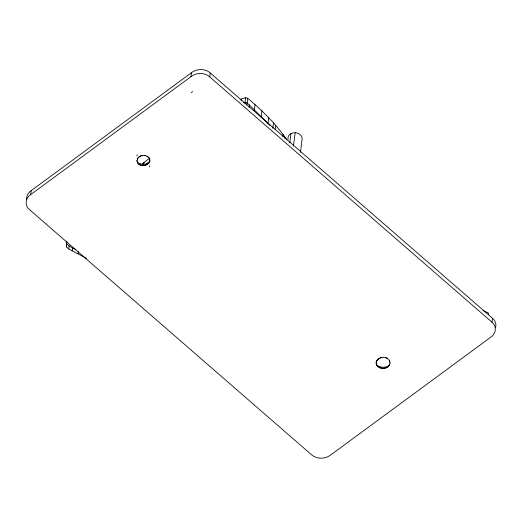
<?xml version="1.0" encoding="UTF-8"?>
<svg xmlns="http://www.w3.org/2000/svg" width="522" height="522" viewBox="0 0 522 522"><rect width="100%" height="100%" fill="white"/><g stroke="black" fill="none" stroke-linecap="round" stroke-linejoin="round"><path stroke-width="0.78" d="M30.687 194.602L190.967 76.662C196.279 72.493 204.663 72.29 209.753 76.93L491.985 322.204C497.153 325.943 496.024 334.113 490.758 337.199L330.478 455.138C325.095 459.151 316.867 459.34 311.693 454.871L29.46 209.596C24.371 205.825 25.487 197.727 30.687 194.602L31.183 190.654L191.463 72.715C196.774 68.552 205.159 68.343 210.249 72.982L492.487 318.263C495.104 320.351 496.539 323.908 495.665 327.203M86.463 258.344L68.702 248.922L66.346 246.88L66.601 241.131M66.346 246.88L66.633 241.803M68.702 248.922L69.087 245.888L66.731 243.839M72.193 250.984L72.578 247.943L69.087 245.888M78.143 253.809L78.43 251.532M136.979 155.993L137.123 154.851M143.687 164.795L143.981 162.505L149.834 158.192M149.579 166.942L149.723 165.8M190.967 76.662L191.463 72.715M209.753 76.93L210.249 72.982M241.105 100.446L241.301 98.919L245.621 97.758L247.676 98.221C262.272 110.547 276.125 124.092 286.917 139.929M244.838 103.878L245.621 97.758M246.756 105.216L247.043 102.938L243.337 102.292M247.102 102.801L247.676 98.221M249.111 107.264L249.399 104.987L247.043 102.938M254.266 110.729L255.036 104.615M261.163 116.98L261.933 110.866M267.916 123.786L268.686 117.672M272.823 128.379L273.502 123.035M275.224 129.43L275.707 125.606M282.787 136.49L283.074 134.2M284.516 138.167L284.712 136.64M289.814 142.48L290.937 133.625M293.455 146.095L295.152 132.686L291.628 133.24L290.147 134.063A7.093 5.657 7.2 0 0 288.013 137.952L288.19 139.159M300.418 152.496L302.153 138.748A7.093 5.657 7.2 0 0 295.178 132.679M488.331 314.707L488.52 313.174L482.817 310.355M491.985 322.204L492.487 318.263M136.986 160.515L138.089 157.696L140.581 155.856M390.025 363.005C389.21 370.235 375.944 370.333 376.199 362.627C377.386 356.291 388.198 355.502 389.947 361.844M66.216 244.165L67.025 241.575M137.312 159.197C139.537 153.873 149.684 154.336 149.788 160.698M149.501 161.742C147.328 166.538 138.885 166.805 137.129 161.566M389.601 364.421C384.975 373.889 368.578 363.547 380.323 357.74M142.141 164.052L143.981 162.505M31.183 190.654C28.371 192.638 26.302 195.959 26.602 199.489M191.169 92.681L192.598 91.631M146.29 163.947L150.075 161.154M141.11 155.693L142.167 155.367M148.111 163.314C144.653 164.698 140.398 164.632 137.332 162.355M388.394 366.216C384.694 367.677 380.16 367.697 376.806 365.38M380.897 357.577L382.058 357.263M144.385 155.282L145.481 155.419M385.627 357.433L387.22 358.066M72.578 247.943L75.879 249.516M146.989 155.947L149.175 157.853M249.399 104.987L270.161 125.639M389.471 360.206L389.993 363.286M149.716 159.093C151.236 166.896 136.66 168.234 137.018 160.234"/></g></svg>
